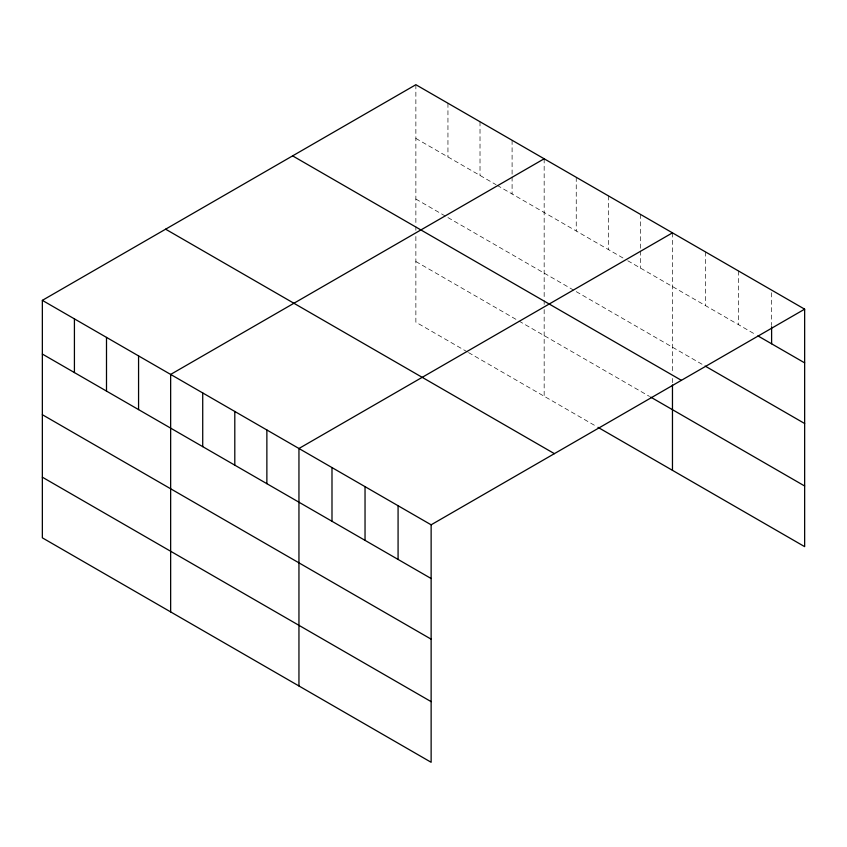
<?xml version="1.0" encoding="UTF-8"?>
<svg xmlns="http://www.w3.org/2000/svg" width="847" height="847" viewBox="0 0 847 847"><rect width="100%" height="100%" fill="white"/><g stroke="black" fill="none" stroke-linecap="round" stroke-linejoin="round"><path stroke-width="0.64" stroke-dasharray="4.24 3.18" d="M415.866 84.711L415.866 225.09M415.866 138.41L496.056 184.699M497.2 185.366L623.212 258.113M627.786 260.76L755.651 334.576M415.866 199.056L445.649 216.25M447.947 217.573L573.948 290.32M576.246 291.643L705.509 366.275M415.866 261.532L517.824 320.399M518.967 321.055L649.554 396.449M467.417 351.939L415.866 322.188L415.866 235.498M468.56 352.606L596.86 426.676M771.606 292.713L771.606 325.449M738.552 271.008L738.552 324.708M705.509 251.93L705.509 305.629M672.465 232.851L672.465 373.231M672.465 378.44L672.465 383.649M640.385 214.333L640.385 249.696M640.385 251.008L640.385 268.033M608.315 195.816L608.315 249.516M576.246 177.298L576.246 230.998M544.166 158.781L544.166 299.16M544.166 300.463L544.166 304.369M544.166 309.579L544.166 396.258M512.096 140.263L512.096 175.625M512.096 176.938L512.096 193.963M480.016 121.746L480.016 175.445M447.947 103.228L447.947 156.928M415.866 226.393L415.866 230.299"/><path stroke-width="1.27" d="M42.35 300.357L431.134 524.812L431.134 762.289L42.35 537.834L42.35 300.357L415.866 84.711L804.65 309.166L804.65 546.643L598.003 427.343M544.166 158.781L170.649 374.427L170.649 611.905M672.465 232.851L298.949 448.497L298.949 685.975M431.134 524.812L804.65 309.166M757.927 335.899L804.65 362.865M705.509 366.275L804.65 423.511M292.607 155.869L681.39 380.335M650.697 397.116L804.65 485.998M165.61 229.188L554.393 453.653M42.35 354.057L431.134 578.522M42.35 414.702L431.134 639.167M42.35 477.189L431.134 701.644M771.606 326.762L771.606 343.787M672.465 384.951L672.465 470.329M398.079 505.733L398.079 559.443M365.036 486.654L365.036 540.354M331.992 467.576L331.992 521.276M266.869 429.98L266.869 483.679M234.799 411.462L234.799 465.162M202.719 392.944L202.719 446.644M138.569 355.909L138.569 409.609M106.5 337.392L106.5 391.092M74.42 318.874L74.42 372.574"/></g></svg>
